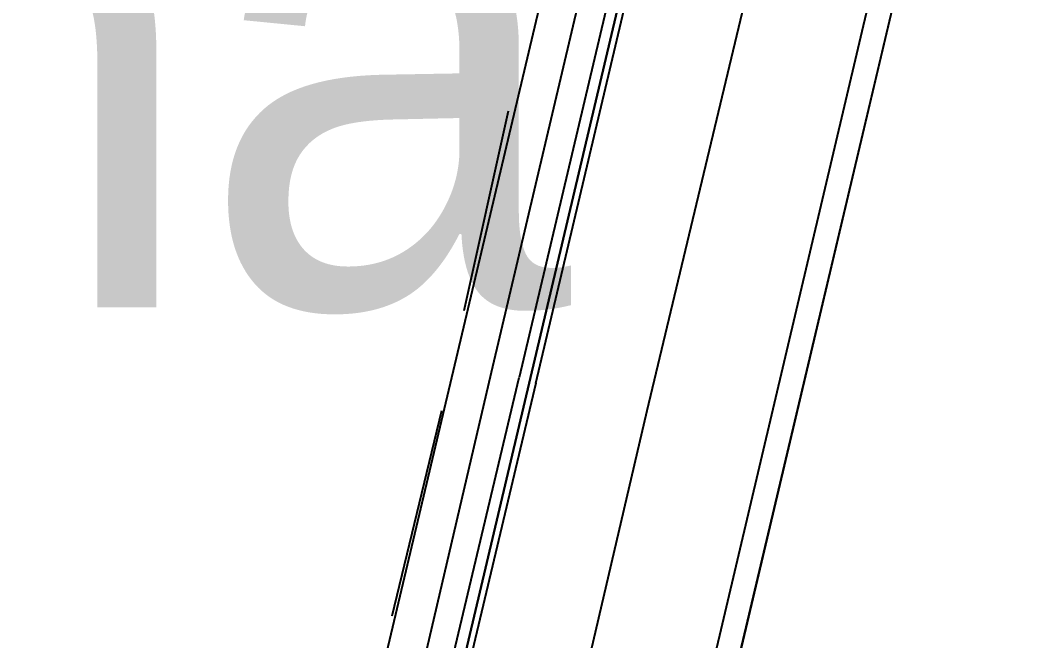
# Model space of a CAD drawing. Header units: feet. Extents: x -84 to 198, y -22 to 181.
# Drawn here: x 106.774 to 109.222, y 37.759 to 39.249 of the extents above; entities that cross this region are included whole.
import ezdxf
from ezdxf.enums import TextEntityAlignment as Align

# ---------------------------------------------------------------- set-up
doc = ezdxf.new("R2010")
doc.units = ezdxf.units.FT
doc.layers.add('A-LINEA', color=7, linetype='CONTINUOUS')
doc.layers.add('A-NOMBRE-ESPACIO', color=2, linetype='CONTINUOUS')

msp = doc.modelspace()

# ---------------------------------------------------------------- linework, layer by layer
at = {"layer": 'A-LINEA'}
for p, q in [((109.12, 40.3378), (105.52, 25.0978)), ((108.24, 40.2044), (106.08, 31.0844)), ((108.9867, 40.0311), (106.84, 30.9111)), ((107.9067, 38.4044), (108.2933, 40.0444)), ((107.9467, 39.0311), (107.84, 38.5511)), ((107.7867, 38.3111), (107.6667, 37.8178))]:
    msp.add_line(p, q, dxfattribs=at)
for points in [[(126.2667, 36.6311), (119.2267, 38.2978), (119.16, 37.9644), (109.12, 40.3378), (105.48, 24.9378), (96.3733, 27.2578), (96.2667, 26.7644), (92.6933, 27.6178), (92.1333, 25.2311), (89.6, 14.5378), (77.3867, 17.4311), (77.2267, 16.7778), (73.6667, 17.6178), (72.7067, 13.6044), (71.9067, 10.1778)], [(108.7067, 40.0978), (108.28, 38.3111), (107.68, 35.7378)], [(108.0133, 38.3778), (108.4133, 40.0711), (108.4133, 40.0844), (108.4, 40.0844), (108, 38.3911), (108.4, 40.0844), (108.3867, 40.0844), (108.3733, 40.0844), (107.9733, 38.3911)], [(107.3333, 35.8178), (107.3333, 35.8178), (107.3067, 35.8311), (107.9067, 38.4044)], [(108.0133, 38.3778), (107.3867, 35.7378), (107.3733, 35.7378), (108, 38.3911), (107.3733, 35.7378), (107.36, 35.7378), (107.3467, 35.7378), (107.3467, 35.7511), (107.9733, 38.3911)]]:
    msp.add_lwpolyline(points, dxfattribs=at)

# ---------------------------------------------------------------- texts
at = {"layer": 'A-NOMBRE-ESPACIO'}
msp.add_text('Cocina', height=1.2, dxfattribs=at).set_placement((105.6, 38.56), align=Align.CENTER)

doc.saveas('drawing.dxf')
